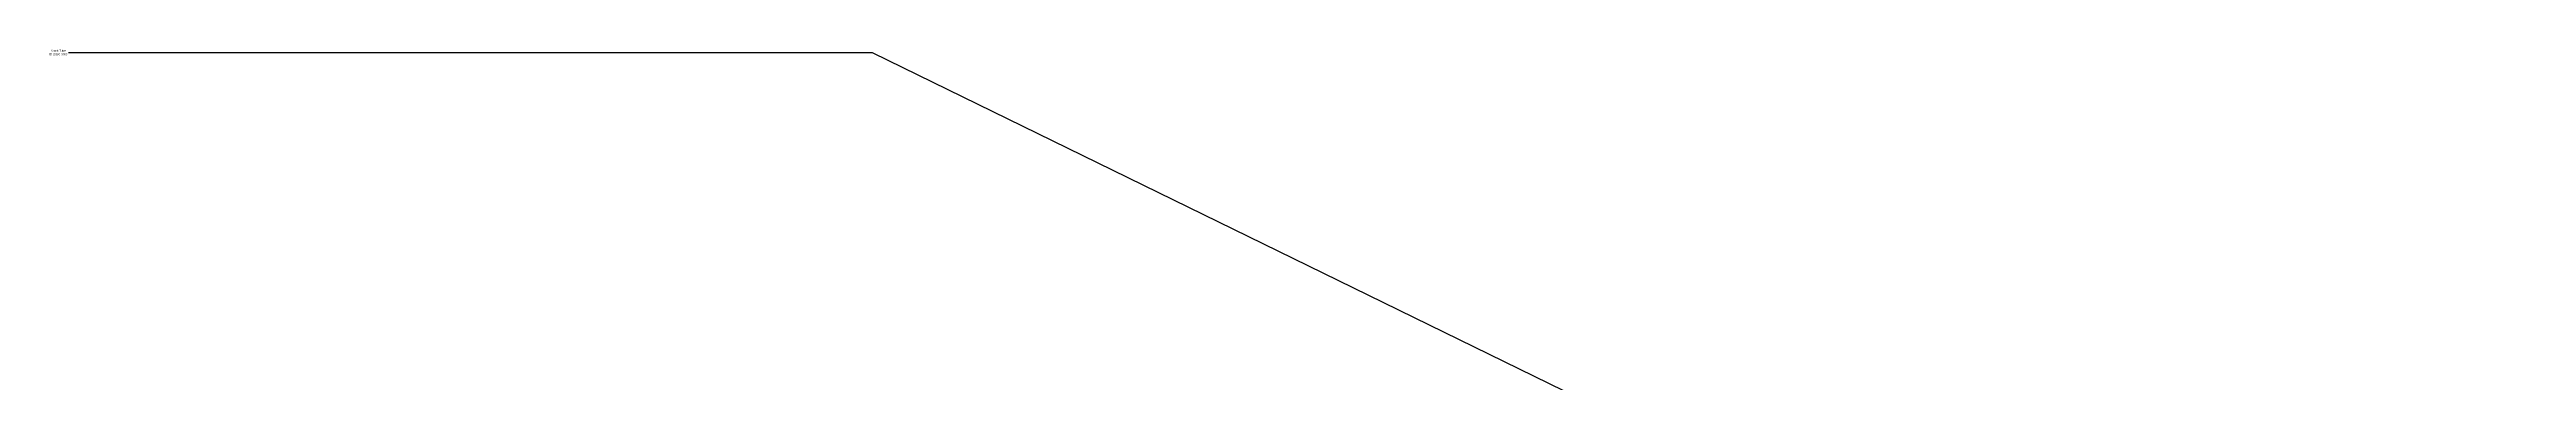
# Model space of a CAD drawing. Header units: millimetres. Extents: x 9612 to 23319, y 1863 to 14354.
# Drawn here: x 11354.2 to 11566.4, y 7829.5 to 7858 of the extents above; entities that cross this region are included whole.
import ezdxf

# ---------------------------------------------------------------- set-up
doc = ezdxf.new("R2010")
doc.units = ezdxf.units.MM
doc.header["$MEASUREMENT"] = 0
doc.styles.get("Standard").update_dxf_attribs({"font": 'arial.ttf'})
doc.dimstyles.get("Standard").update_dxf_attribs({"dimtxt": 0.18, "dimasz": 0.18, "dimexe": 0.18, "dimexo": 0.0625, "dimgap": 0.09, "dimtad": 0, "dimtih": 1, "dimtoh": 1, "dimdec": 4, "dimzin": 0, "dimdsep": 46, "dimtxsty": 'Standard', "dimcen": 0.09, "dimadec": 0, "dimazin": 0, "dimtfac": 1, "dimtdec": 4, "dimtofl": 0, "dimtmove": 0, "dimatfit": 3, "dimfxl": 1, "dimtolj": 1, "dimtzin": 0, "dimarcsym": 0})

# ---------------------------------------------------------------- blocks, each defined once
blk = doc.blocks.new('*D121')
at = {"color": 0, "lineweight": -2, "transparency": 16777216}
for p, q in [((11355.83, 7857.78), (11424.7, 7857.78)), ((11424.7, 7857.78), (11612.7, 7765.81)), ((11680.14, 7732.77), (11680.32, 7732.77)), ((11680.23, 7732.68), (11680.23, 7732.86))]:
    blk.add_line(p, q, dxfattribs=at)
at = {"color": 0, "transparency": 16777216}
blk.add_solid([(11612.72, 7765.83), (11612.69, 7765.78), (11612.86, 7765.73)], dxfattribs=at)
at = {"layer": 'Defpoints', "color": 0, "transparency": 16777216}
for p in [(11612.86, 7765.73), (11747.6, 7699.81)]:
    blk.add_point(p, dxfattribs=at)
at = {"color": 0, "transparency": 16777216, "insert": (11354.98, 7857.78), "char_height": 0.18, "attachment_point": 5}
blk.add_mtext('\\A1;Stock Tube\\PID ∅150.0000', dxfattribs=at)
blk = doc.blocks.new('ijkkkkkkkkk')
dim = blk.add_diameter_dim_2p(p1=(1272.259, -251.44279), p2=(1137.51873, -185.52572), text='Stock Tube\\PID <>', dimstyle='Standard')
dim.commit()
dim.dimension.update_dxf_attribs({"geometry": '*D121', "text_midpoint": (879.63047, -93.47294), "dimtype": 131, "insert": (-10475.34511, -7951.25402)})

msp = doc.modelspace()

# ---------------------------------------------------------------- block references
msp.add_blockref('ijkkkkkkkkk', (10475.34511, 7951.25402))

doc.saveas('drawing.dxf')
